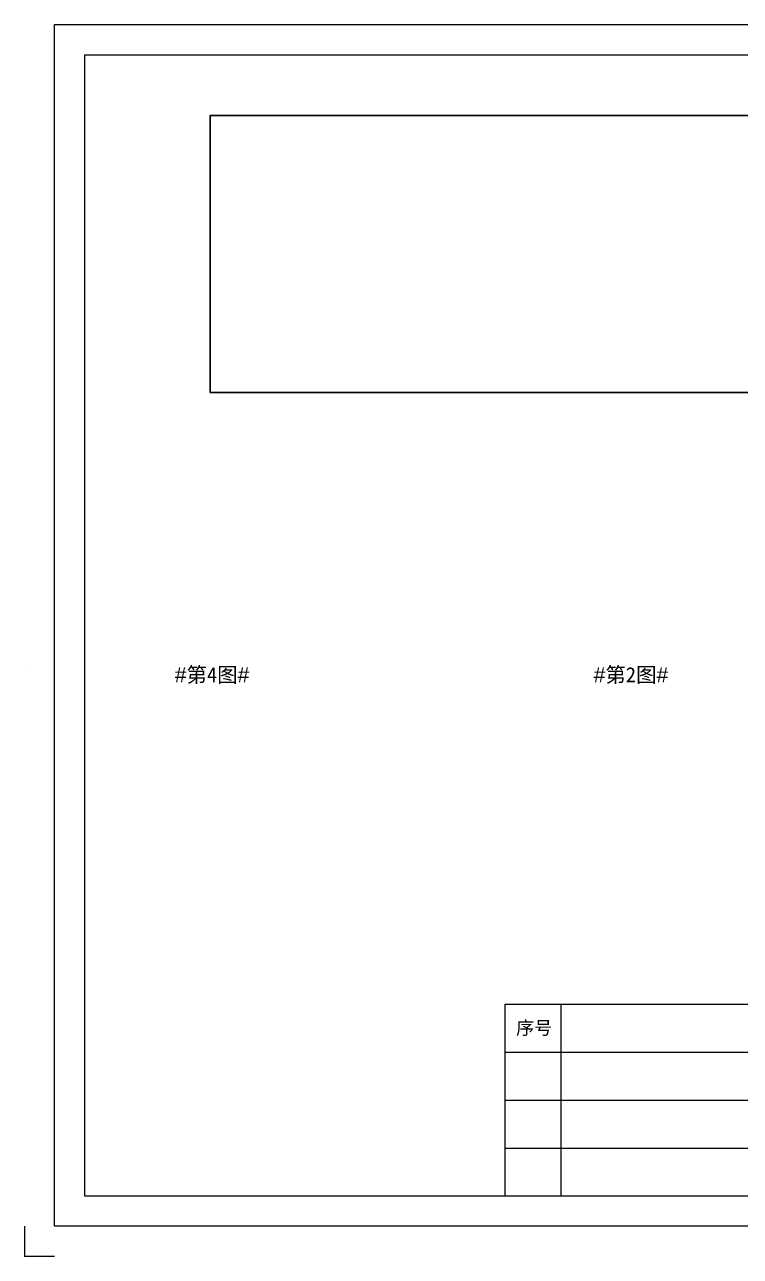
# Model space of a CAD drawing. Header units: millimetres. Extents: x 0 to 297, y 0 to 210.
# Drawn here: x 0 to 119.2, y 0 to 205 of the extents above; entities that cross this region are included whole.
import ezdxf
from ezdxf.enums import TextEntityAlignment as Align

# ---------------------------------------------------------------- set-up
doc = ezdxf.new("R2010")
doc.units = ezdxf.units.MM
doc.layers.add('图框', color=7, linetype='Continuous')
doc.styles.get("Standard").update_dxf_attribs({"font": 'arial.ttf'})
doc.styles.add('样式 1', font='simsunb.ttf')

# ---------------------------------------------------------------- blocks, each defined once
blk = doc.blocks.new('XDXTTK')
at = {"layer": '图框', "lineweight": 9}
for p, q in [((5, 5), (5, 205)), ((5, 205), (292, 205)), ((10, 10), (10, 200)), ((10, 200), (287, 200)), ((79.94, 42), (79.94, 10)), ((79.94, 26), (174.46, 26)), ((79.94, 18), (174.46, 18)), ((128.53, 10), (10, 10)), ((0, 5), (0, 0)), ((292, 5), (5, 5)), ((5, 0), (0, 0))]:
    blk.add_line(p, q, dxfattribs=at)
at = {"layer": '图框', "color": 0, "lineweight": 9}
for p, q in [((79.94, 42), (174.46, 42)), ((89.27, 42), (89.27, 10)), ((79.94, 34), (174.46, 34))]:
    blk.add_line(p, q, dxfattribs=at)
at = {"layer": '图框', "style": '样式 1'}
blk.add_text('序号', height=2.2, dxfattribs=at).set_placement((81.83, 36.93))
at = {"layer": '图框', "style": '样式 1', "flags": 1}
for tag, height, p in [('工件材料', 1.2, (258.35, 62.06)), ('工件类型', 1.2, (258.35, 58.88)), ('刀具材料', 1.2, (258.35, 55.95)), ('冷却', 1.2, (258.35, 52.93)), ('涂层', 1.2, (258.35, 49.72)), ('孔深', 1.2, (258.35, 46.73)), ('孔类型', 1.2, (258.35, 43.61)), ('刀具编号', 1.73, (264.42, 40)), ('设计', 1.73, (215.5, 38.5)), ('刀具标刻', 1.73, (264.42, 36)), ('客户名称', 1.73, (264.42, 32)), ('设计时间', 1.73, (215.5, 30)), ('客户编号', 1.73, (264.42, 28)), ('审核', 1.73, (215.5, 21.8)), ('刀具名称', 1.73, (264.42, 22.5)), ('审核时间', 1.73, (215.5, 14)), ('图号', 1.73, (264.42, 14, 30))]:
    blk.add_attdef(tag, text='', height=height, dxfattribs=at).set_placement(p, align=Align.MIDDLE_CENTER)

msp = doc.modelspace()

# ---------------------------------------------------------------- linework, layer by layer
msp.add_line((0, 98.06), (0, 98.06))
at = {"color": 1}
msp.add_lwpolyline([(30.91, 189.89), (230.15, 189.89), (230.15, 143.8), (30.91, 143.8)], close=True, dxfattribs=at)

# ---------------------------------------------------------------- block references
msp.add_blockref('XDXTTK', (0, 0))

# ---------------------------------------------------------------- texts
at = {"char_height": 2.5, "attachment_point": 1}
for s, insert in [('#{\\fSimSun|b0|i0|c134|p2;第4图}#', (25, 98.06)), ('#{\\fSimSun|b0|i0|c134|p2;第2图}#', (94.74, 98.06))]:
    msp.add_mtext_dynamic_manual_height_columns(s, width=16.2558, gutter_width=12.5, heights=[0], dxfattribs=dict(at, insert=insert))

doc.saveas('drawing.dxf')
